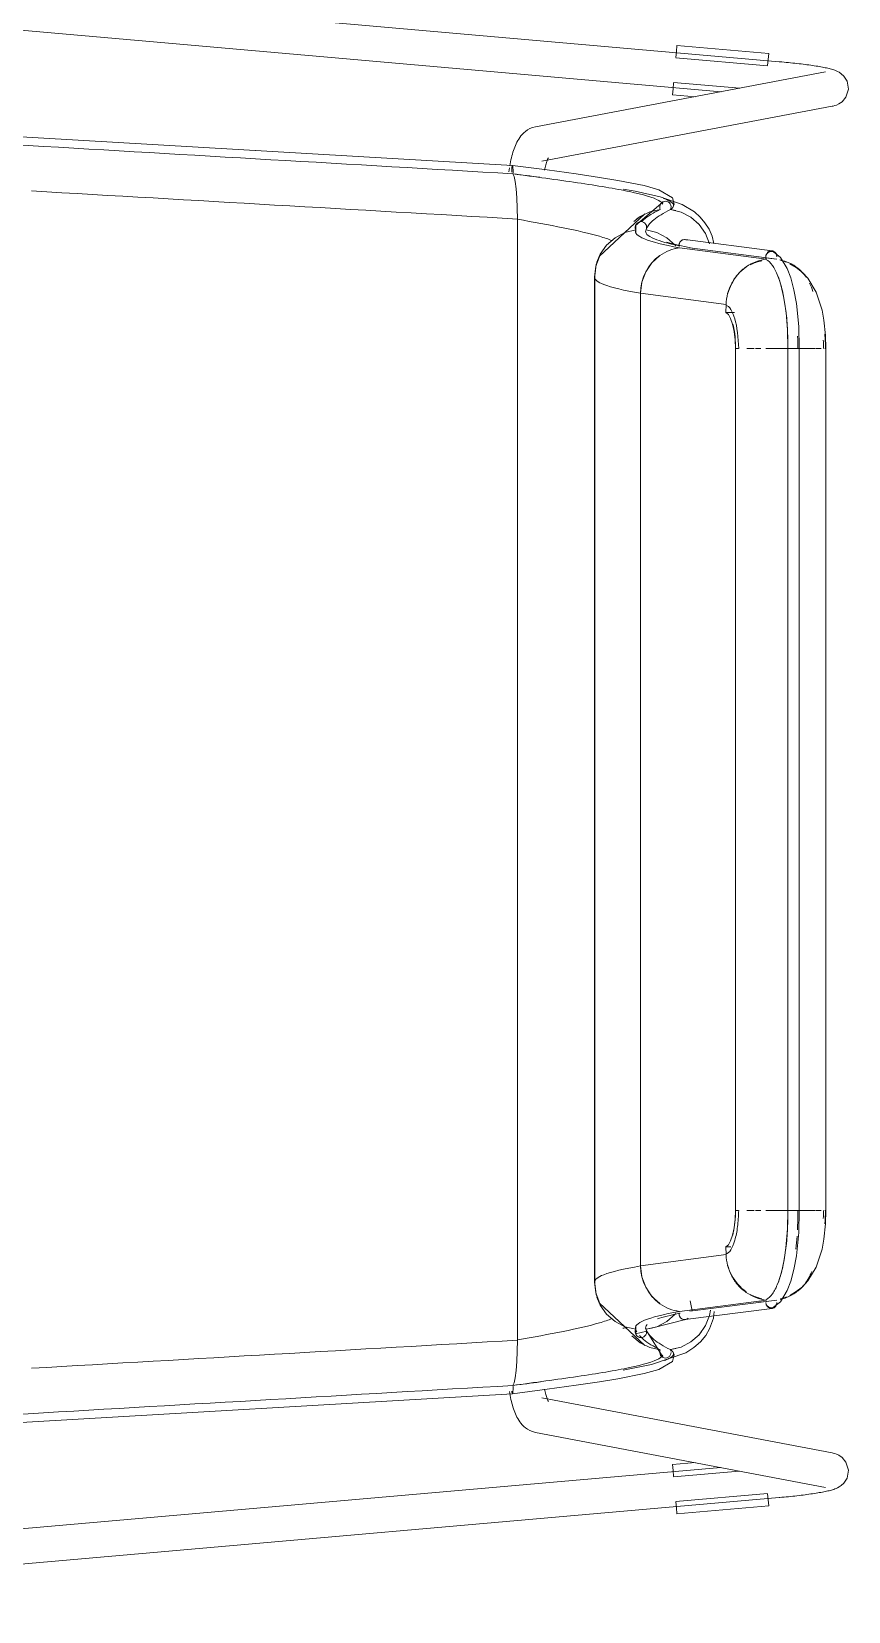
# Model space of a CAD drawing. Header units: millimetres. Extents: x 79795 to 317870, y -36033 to 97293.
# Drawn here: x 221117 to 221396, y 31467 to 32008 of the extents above; entities that cross this region are included whole.
import ezdxf

# ---------------------------------------------------------------- set-up
doc = ezdxf.new("R2010")
doc.units = ezdxf.units.MM
doc.header["$MEASUREMENT"] = 0
doc.layers.add('I-FURN', color=8, linetype='CONTINUOUS', lineweight=9)

msp = doc.modelspace()

# ---------------------------------------------------------------- linework, layer by layer
at = {"layer": 'I-FURN'}
for p, q in [((221372.68, 31997.39), (220929.36, 32036.34)), ((220928.31, 32024.39), (221352.81, 31987.09)), ((221337.3, 31998.86), (221337.49, 32000.92)), ((221337.49, 32000.92), (221337.67, 32002.97)), ((221337.67, 32002.97), (221369.08, 32000.21)), ((221369.08, 32000.21), (221368.9, 31998.17)), ((221337.29, 31998.74), (221368.7, 31995.98)), ((221368.9, 31998.17), (221368.72, 31996.1)), ((221372.84, 31997.38), (221372.68, 31997.39)), ((221373.59, 31997.31), (221372.84, 31997.38)), ((221374.34, 31997.24), (221373.59, 31997.31)), ((221375.09, 31997.17), (221374.34, 31997.24)), ((221375.84, 31997.1), (221375.09, 31997.17)), ((221376.57, 31997.02), (221375.84, 31997.1)), ((221377.31, 31996.94), (221376.57, 31997.02)), ((221378.03, 31996.86), (221377.31, 31996.94)), ((221378.75, 31996.78), (221378.03, 31996.86)), ((221379.46, 31996.7), (221378.75, 31996.78)), ((221380.16, 31996.61), (221379.46, 31996.7)), ((221380.85, 31996.53), (221380.16, 31996.61)), ((221381.52, 31996.44), (221380.85, 31996.53)), ((221382.19, 31996.35), (221381.52, 31996.44)), ((221382.84, 31996.26), (221382.19, 31996.35)), ((221383.47, 31996.17), (221382.84, 31996.26)), ((221384.09, 31996.08), (221383.47, 31996.17)), ((221384.69, 31995.99), (221384.09, 31996.08)), ((221385.28, 31995.9), (221384.69, 31995.99)), ((221385.85, 31995.81), (221385.28, 31995.9)), ((221386.4, 31995.72), (221385.85, 31995.81)), ((221386.93, 31995.62), (221386.4, 31995.72)), ((221387.45, 31995.53), (221386.93, 31995.62)), ((221387.94, 31995.43), (221387.45, 31995.53)), ((221388.42, 31995.34), (221387.94, 31995.43)), ((221388.88, 31995.24), (221388.42, 31995.34)), ((221389.32, 31995.14), (221388.88, 31995.24)), ((221389.75, 31995.04), (221389.32, 31995.14)), ((221390.16, 31994.94), (221389.75, 31995.04)), ((221390.56, 31994.83), (221390.16, 31994.94)), ((221390.96, 31994.72), (221390.56, 31994.83)), ((221391.36, 31994.59), (221390.96, 31994.72)), ((221391.76, 31994.45), (221391.36, 31994.59)), ((221392.19, 31994.28), (221391.76, 31994.45)), ((221392.66, 31994.06), (221392.19, 31994.28)), ((221388.53, 31993.91), (221289.24, 31975.1)), ((221336.36, 31988.1), (221336.54, 31990.17)), ((221359.16, 31988.3), (221336.55, 31990.29)), ((221393.22, 31993.76), (221392.66, 31994.06)), ((221393.93, 31993.28), (221393.22, 31993.76)), ((221394.83, 31992.43), (221393.93, 31993.28)), ((221395.88, 31990.77), (221394.83, 31992.43)), ((221396.36, 31988.01), (221395.88, 31990.77)), ((221336.18, 31986.06), (221336.36, 31988.1)), ((221336.18, 31986.06), (221344.07, 31985.36)), ((221394.2, 31983.68), (221393.12, 31982.94)), ((221395.53, 31985.26), (221394.2, 31983.68)), ((221395.53, 31985.26), (221396.36, 31988.01)), ((221281.4, 31961.91), (220949.49, 31981.2)), ((221291.48, 31963.31), (221390.77, 31982.12)), ((221391.18, 31982.21), (221390.77, 31982.12)), ((221391.7, 31982.35), (221391.18, 31982.21)), ((221392.32, 31982.56), (221391.7, 31982.35)), ((221393.12, 31982.94), (221392.32, 31982.56)), ((221285.28, 31973.05), (221284.77, 31972.53)), ((221285.88, 31973.56), (221285.28, 31973.05)), ((221286.57, 31974.04), (221285.88, 31973.56)), ((221287.36, 31974.48), (221286.57, 31974.04)), ((221288.25, 31974.84), (221287.36, 31974.48)), ((221289.24, 31975.1), (221288.25, 31974.84)), ((221281.96, 31967.59), (221281.75, 31967)), ((221282.18, 31968.17), (221281.96, 31967.59)), ((221282.41, 31968.74), (221282.18, 31968.17)), ((221282.67, 31969.3), (221282.41, 31968.74)), ((221282.94, 31969.85), (221282.67, 31969.3)), ((221283.23, 31970.39), (221282.94, 31969.85)), ((221283.55, 31970.93), (221283.23, 31970.39)), ((221283.91, 31971.46), (221283.55, 31970.93)), ((221284.31, 31972), (221283.91, 31971.46)), ((221284.77, 31972.53), (221284.31, 31972)), ((221280.61, 31962.5), (221280.49, 31961.8)), ((221280.75, 31963.18), (221280.61, 31962.5)), ((221280.89, 31963.85), (221280.75, 31963.18)), ((221281.04, 31964.5), (221280.89, 31963.85)), ((221281.2, 31965.15), (221281.04, 31964.5)), ((221281.38, 31965.78), (221281.2, 31965.15)), ((221281.29, 31961.66), (221281.34, 31961.85)), ((221281.34, 31961.84), (221281.29, 31961.66)), ((221281.4, 31961.91), (221281.34, 31961.84)), ((221281.34, 31961.85), (221281.4, 31961.91)), ((221281.56, 31966.39), (221281.38, 31965.78)), ((221281.4, 31961.91), (221293.25, 31960.35)), ((221281.45, 31961.83), (221281.4, 31961.91)), ((221281.4, 31961.91), (221281.45, 31961.84)), ((221281.45, 31961.84), (221281.5, 31961.65)), ((221281.5, 31961.64), (221281.45, 31961.83)), ((221281.75, 31967), (221281.56, 31966.39)), ((221292.81, 31962.1), (221292.71, 31961.68)), ((221292.92, 31962.49), (221292.81, 31962.1)), ((221293.03, 31962.86), (221292.92, 31962.49)), ((221293.14, 31963.19), (221293.03, 31962.86)), ((221293.24, 31963.5), (221293.14, 31963.19)), ((221293.34, 31963.77), (221293.24, 31963.5)), ((221293.44, 31964), (221293.34, 31963.77)), ((221293.53, 31964.19), (221293.44, 31964)), ((221293.6, 31964.35), (221293.53, 31964.19)), ((221293.65, 31964.43), (221293.6, 31964.35)), ((221293.69, 31964.51), (221293.65, 31964.43)), ((221293.71, 31964.53), (221293.69, 31964.51)), ((221280.26, 31960.39), (221280.16, 31959.66)), ((221280.37, 31961.1), (221280.26, 31960.39)), ((221281.19, 31960.54), (221281.18, 31960.05)), ((221281.18, 31960.05), (221281.19, 31960.54)), ((221281.18, 31960.05), (221281.18, 31959.55)), ((221281.18, 31959.55), (221281.18, 31960.05)), ((221281.21, 31960.99), (221281.19, 31960.54)), ((221281.19, 31960.54), (221281.21, 31960.99)), ((221281.25, 31961.37), (221281.21, 31960.99)), ((221281.21, 31960.99), (221281.25, 31961.37)), ((221281.29, 31961.66), (221281.25, 31961.37)), ((221281.25, 31961.37), (221281.29, 31961.66)), ((221281.5, 31961.65), (221281.54, 31961.35)), ((221281.54, 31961.34), (221281.5, 31961.64)), ((221281.54, 31961.35), (221281.58, 31960.96)), ((221281.58, 31960.96), (221281.54, 31961.34)), ((221281.6, 31960.5), (221281.58, 31960.96)), ((221281.58, 31960.96), (221281.6, 31960.51)), ((221281.58, 31959.04), (221281.6, 31959.51)), ((221281.6, 31959.51), (221281.58, 31959.04)), ((221281.98, 31958.14), (221281.58, 31959.04)), ((221281.58, 31959.04), (221281.98, 31958.14)), ((221281.6, 31960.51), (221281.61, 31960.01)), ((221281.61, 31960.01), (221281.6, 31960.5)), ((221281.6, 31959.51), (221281.61, 31960.01)), ((221281.61, 31960.01), (221281.6, 31959.51)), ((221282.35, 31956.39), (221281.98, 31958.14)), ((221281.98, 31958.14), (221282.35, 31956.4)), ((221282.66, 31953.9), (221282.35, 31956.39)), ((221282.35, 31956.39), (221282.66, 31953.93)), ((221292.5, 31960.76), (221292.4, 31960.27)), ((221292.6, 31961.23), (221292.5, 31960.76)), ((221292.71, 31961.68), (221292.6, 31961.23)), ((221293.25, 31960.35), (221303.18, 31959)), ((221303.18, 31959), (221311.2, 31957.82)), ((221311.2, 31957.82), (221317.52, 31956.78)), ((221317.52, 31956.78), (221326.53, 31954.98)), ((221282.9, 31950.8), (221282.66, 31953.9)), ((221282.66, 31953.9), (221282.9, 31950.84)), ((221323.38, 31953.07), (221319.31, 31953.8)), ((221331.9, 31951.18), (221323.38, 31953.07)), ((221326.53, 31954.98), (221331.53, 31953.57)), ((221331.53, 31953.57), (221336.17, 31950.8)), ((221339.52, 31948.5), (221331.9, 31951.18)), ((221283.05, 31947.26), (221282.9, 31950.8)), ((221282.9, 31950.8), (221283.05, 31947.32)), ((221283.11, 31943.49), (221283.05, 31947.26)), ((221283.05, 31947.26), (221283.11, 31943.57)), ((221332.92, 31949.47), (221323.5, 31941.35)), ((221328.38, 31946.06), (221325.06, 31944.42)), ((221325.06, 31944.41), (221328.38, 31946.05)), ((221328.38, 31946.05), (221332, 31946.85)), ((221331.99, 31946.85), (221328.38, 31946.06)), ((221331.9, 31948.31), (221331.81, 31947.82)), ((221331.81, 31947.82), (221331.84, 31947.32)), ((221331.82, 31947.82), (221331.91, 31948.31)), ((221331.85, 31947.32), (221331.82, 31947.82)), ((221331.84, 31947.32), (221331.99, 31946.85)), ((221332, 31946.85), (221331.85, 31947.32)), ((221332.11, 31948.76), (221331.9, 31948.31)), ((221331.91, 31948.31), (221332.11, 31948.76)), ((221332.11, 31948.76), (221332.43, 31949.14)), ((221332.43, 31949.14), (221332.11, 31948.76)), ((221332.43, 31949.14), (221332.83, 31949.43)), ((221332.83, 31949.43), (221332.43, 31949.14)), ((221332.65, 31949.32), (221332.87, 31949.45)), ((221332.83, 31949.43), (221333.29, 31949.61)), ((221333.29, 31949.61), (221332.83, 31949.43)), ((221333.29, 31949.61), (221333.78, 31949.67)), ((221333.78, 31949.67), (221333.29, 31949.61)), ((221333.78, 31949.67), (221334.26, 31949.59)), ((221334.26, 31949.6), (221333.78, 31949.67)), ((221334.72, 31949.4), (221334.26, 31949.6)), ((221334.26, 31949.59), (221334.72, 31949.4)), ((221334.72, 31949.4), (221335.11, 31949.1)), ((221335.11, 31949.1), (221334.72, 31949.4)), ((221335.11, 31949.1), (221335.42, 31948.71)), ((221335.42, 31948.71), (221335.11, 31949.1)), ((221335.42, 31948.71), (221335.61, 31948.26)), ((221335.61, 31948.26), (221335.42, 31948.71)), ((221335.48, 31946.79), (221335.65, 31947.27)), ((221335.64, 31947.26), (221335.48, 31946.79)), ((221335.48, 31946.79), (221337.35, 31946.44)), ((221339.11, 31945.89), (221335.48, 31946.79)), ((221335.61, 31948.26), (221335.69, 31947.76)), ((221335.69, 31947.76), (221335.61, 31948.26)), ((221335.69, 31947.76), (221335.64, 31947.26)), ((221335.65, 31947.27), (221335.69, 31947.76)), ((221336.17, 31950.8), (221336.7, 31948.62)), ((221336.7, 31948.62), (221336.4, 31947.7)), ((221342.43, 31944.15), (221339.11, 31945.89)), ((221343.64, 31946), (221339.52, 31948.5)), ((221345.6, 31944.26), (221343.64, 31946)), ((221283.11, 31943.57), (221283.11, 31560.09)), ((221283.11, 31560.09), (221283.11, 31943.49)), ((221326.73, 31945.36), (221311.03, 31930.76)), ((221322.93, 31942.73), (221325.06, 31944.41)), ((221323.49, 31941.3), (221323.4, 31940.8)), ((221323.4, 31940.8), (221323.44, 31940.31)), ((221323.41, 31940.8), (221323.49, 31941.29)), ((221323.45, 31940.3), (221323.41, 31940.8)), ((221323.44, 31940.31), (221323.6, 31939.84)), ((221323.61, 31939.83), (221323.45, 31940.3)), ((221323.69, 31941.75), (221323.49, 31941.3)), ((221323.49, 31941.29), (221323.69, 31941.74)), ((221323.64, 31941.65), (221323.59, 31938.77)), ((221323.69, 31941.74), (221324.01, 31942.13)), ((221324, 31942.13), (221323.69, 31941.75)), ((221325.06, 31944.42), (221323.92, 31943.6)), ((221324.41, 31942.42), (221324, 31942.13)), ((221324.01, 31942.13), (221324.41, 31942.42)), ((221324.41, 31942.42), (221324.87, 31942.61)), ((221324.87, 31942.61), (221324.41, 31942.42)), ((221325.36, 31942.68), (221324.87, 31942.61)), ((221324.87, 31942.61), (221325.36, 31942.67)), ((221325.85, 31942.61), (221325.36, 31942.68)), ((221325.36, 31942.67), (221325.85, 31942.61)), ((221325.85, 31942.61), (221326.31, 31942.42)), ((221326.31, 31942.42), (221325.85, 31942.61)), ((221326.31, 31942.42), (221326.71, 31942.13)), ((221326.71, 31942.13), (221326.31, 31942.42)), ((221326.71, 31942.13), (221327.03, 31941.74)), ((221327.03, 31941.75), (221326.71, 31942.13)), ((221327.23, 31941.3), (221327.03, 31941.75)), ((221327.03, 31941.74), (221327.23, 31941.29)), ((221327.11, 31939.84), (221327.27, 31940.31)), ((221327.27, 31940.3), (221327.11, 31939.83)), ((221327.4, 31940.51), (221327.21, 31940.08)), ((221327.31, 31940.8), (221327.23, 31941.3)), ((221327.23, 31941.29), (221327.31, 31940.8)), ((221327.31, 31940.8), (221327.27, 31940.3)), ((221327.27, 31940.31), (221327.31, 31940.8)), ((221345.26, 31941.67), (221342.43, 31944.15)), ((221344.19, 31942.74), (221345.26, 31941.67)), ((221347.43, 31938.59), (221345.26, 31941.67)), ((221347.28, 31942.29), (221345.6, 31944.26)), ((221348.66, 31940.09), (221347.28, 31942.29)), ((221316.5, 31937.19), (221313.62, 31934.68)), ((221313.63, 31934.68), (221316.5, 31937.19)), ((221316.5, 31937.19), (221319.89, 31938.94)), ((221319.89, 31938.94), (221316.5, 31937.19)), ((221323.6, 31939.84), (221319.89, 31938.94)), ((221330.83, 31938.94), (221327.11, 31939.84)), ((221334.22, 31937.19), (221330.83, 31938.94)), ((221334.19, 31935.68), (221336.63, 31934.93)), ((221337.1, 31934.68), (221334.22, 31937.19)), ((221336.63, 31934.93), (221342.92, 31933.55)), ((221338.48, 31935.15), (221338.4, 31934.66)), ((221338.67, 31935.61), (221338.48, 31935.15)), ((221338.97, 31935.99), (221338.67, 31935.61)), ((221339.35, 31936.28), (221338.97, 31935.99)), ((221339.79, 31936.47), (221339.35, 31936.28)), ((221340.26, 31936.54), (221339.79, 31936.47)), ((221340.73, 31936.47), (221340.26, 31936.54)), ((221340.5, 31936.53), (221370.27, 31932.67)), ((221341.17, 31936.29), (221340.73, 31936.47)), ((221348.83, 31935.07), (221347.43, 31938.59)), ((221349.69, 31937.72), (221348.66, 31940.09)), ((221350.35, 31935.21), (221349.69, 31937.72)), ((221311.63, 31931.86), (221309.9, 31927.4)), ((221311.45, 31931.55), (221310.09, 31927.98)), ((221310.09, 31927.97), (221311.46, 31931.54)), ((221311.03, 31930.76), (221310.33, 31928.84)), ((221313.62, 31934.68), (221311.45, 31931.55)), ((221311.46, 31931.54), (221313.63, 31934.68)), ((221331.83, 31931.07), (221329.08, 31928.58)), ((221337.36, 31934.38), (221337.1, 31934.68)), ((221338.59, 31933.7), (221337.3, 31933.48)), ((221338.4, 31934.66), (221338.43, 31934.17)), ((221338.59, 31933.7), (221368.29, 31929.85)), ((221342.14, 31933.68), (221371.83, 31929.83)), ((221365.86, 31930.6), (221370.64, 31929.98)), ((221370.77, 31932.31), (221373.16, 31930.42)), ((221373.16, 31930.42), (221375.46, 31926.59)), ((221309.9, 31927.4), (221309.46, 31923.65)), ((221310.09, 31927.98), (221309.61, 31924.18)), ((221309.61, 31579.4), (221309.61, 31924.18)), ((221309.61, 31924.18), (221309.61, 31579.4)), ((221309.62, 31924.18), (221310.09, 31927.97)), ((221327.01, 31925.46), (221325.69, 31921.92)), ((221329.08, 31928.58), (221327.01, 31925.46)), ((221375.46, 31926.59), (221376.65, 31923.42)), ((221376.26, 31928.29), (221378.53, 31926.96)), ((221378.53, 31926.96), (221380.6, 31925.29)), ((221380.6, 31925.29), (221382.44, 31923.31)), ((221309.46, 31923.65), (221309.46, 31618.85)), ((221325.69, 31921.92), (221325.21, 31918.15)), ((221372.51, 31923.38), (221372.32, 31923.89)), ((221373.38, 31920.55), (221372.51, 31923.38)), ((221374.19, 31917.05), (221373.38, 31920.55)), ((221376.65, 31923.42), (221377.73, 31919.38)), ((221377.73, 31919.38), (221378.6, 31914.67)), ((221382.44, 31923.31), (221385.31, 31918.59)), ((221385.31, 31918.59), (221387.33, 31912.44)), ((221325.21, 31918.15), (221354.49, 31914.29)), ((221325.21, 31585.44), (221325.21, 31918.15)), ((221325.21, 31918.15), (221325.21, 31585.44)), ((221354.49, 31914.29), (221354.42, 31911.57)), ((221375.02, 31911.62), (221374.19, 31917.05)), ((221378.6, 31914.67), (221379.4, 31906.78)), ((221357.43, 31911.57), (221354.42, 31911.57)), ((221354.42, 31911.57), (221355.28, 31910.93)), ((221355.28, 31910.93), (221356.07, 31909.58)), ((221356.07, 31909.58), (221356.74, 31907.6)), ((221375.49, 31905.63), (221375.02, 31911.62)), ((221387.33, 31912.44), (221387.98, 31908.95)), ((221387.98, 31908.95), (221388.5, 31903.74)), ((221356.74, 31907.6), (221357.25, 31905.11)), ((221357.25, 31905.11), (221357.57, 31902.26)), ((221375.58, 31899.22), (221375.49, 31905.63)), ((221379.4, 31906.78), (221379.54, 31899.22)), ((221388.5, 31903.74), (221388.58, 31899.22)), ((221357.57, 31902.26), (221357.68, 31899.22)), ((221357.68, 31899.22), (221357.68, 31604.37)), ((221357.74, 31604.37), (221357.74, 31899.22)), ((221361.59, 31899.22), (221364.06, 31899.22)), ((221364.58, 31899.22), (221366.42, 31899.22)), ((221368.05, 31899.22), (221371.6, 31899.22)), ((221375.61, 31899.22), (221371.8, 31899.22)), ((221371.8, 31899.22), (221375.61, 31899.22)), ((221375.58, 31899.22), (221375.58, 31604.37)), ((221375.69, 31899.22), (221375.59, 31899.22)), ((221375.59, 31899.22), (221379.54, 31899.22)), ((221375.92, 31899.22), (221375.69, 31899.22)), ((221376.25, 31899.22), (221375.92, 31899.22)), ((221376.66, 31899.22), (221376.25, 31899.22)), ((221377.14, 31899.22), (221376.66, 31899.22)), ((221377.64, 31899.22), (221377.14, 31899.22)), ((221378.13, 31899.22), (221377.64, 31899.22)), ((221378.58, 31899.22), (221378.13, 31899.22)), ((221378.97, 31899.22), (221378.58, 31899.22)), ((221379.28, 31899.22), (221378.97, 31899.22)), ((221379.47, 31899.22), (221379.28, 31899.22)), ((221382.32, 31899.22), (221379.3, 31899.22)), ((221379.3, 31899.22), (221382.31, 31899.22)), ((221379.54, 31899.22), (221379.47, 31899.22)), ((221379.54, 31604.37), (221379.54, 31899.22)), ((221382.48, 31899.22), (221385.06, 31899.22)), ((221385.34, 31899.22), (221387.09, 31899.22)), ((221388.28, 31899.22), (221388.56, 31899.22)), ((221388.58, 31899.22), (221388.41, 31899.22)), ((221388.58, 31604.37), (221388.58, 31899.22)), ((221309.46, 31618.85), (221309.46, 31579.94)), ((221357.57, 31601.33), (221357.25, 31598.48)), ((221357.68, 31604.37), (221357.57, 31601.33)), ((221364.06, 31604.37), (221361.59, 31604.37)), ((221366.42, 31604.37), (221364.58, 31604.37)), ((221371.6, 31604.37), (221368.05, 31604.37)), ((221371.8, 31604.37), (221375.61, 31604.37)), ((221375.61, 31604.37), (221371.8, 31604.37)), ((221375.5, 31598.14), (221375.58, 31604.37)), ((221375.69, 31604.37), (221375.92, 31604.37)), ((221379.54, 31604.37), (221375.69, 31604.37)), ((221375.92, 31604.37), (221376.25, 31604.37)), ((221376.25, 31604.37), (221376.66, 31604.37)), ((221376.66, 31604.37), (221377.14, 31604.37)), ((221377.14, 31604.37), (221377.64, 31604.37)), ((221377.64, 31604.37), (221378.13, 31604.37)), ((221378.13, 31604.37), (221378.58, 31604.37)), ((221378.58, 31604.37), (221378.97, 31604.37)), ((221378.97, 31604.37), (221379.28, 31604.37)), ((221379.28, 31604.37), (221379.47, 31604.37)), ((221379.3, 31604.37), (221382.32, 31604.37)), ((221382.31, 31604.37), (221379.3, 31604.37)), ((221379.4, 31596.81), (221379.54, 31604.37)), ((221379.47, 31604.37), (221379.54, 31604.37)), ((221385.06, 31604.37), (221382.48, 31604.37)), ((221387.09, 31604.37), (221385.34, 31604.37)), ((221387.98, 31594.64), (221388.5, 31599.85)), ((221388.56, 31604.37), (221388.28, 31604.37)), ((221388.41, 31604.37), (221388.58, 31604.37)), ((221388.5, 31599.85), (221388.58, 31604.37)), ((221356.74, 31595.99), (221356.07, 31594)), ((221357.25, 31598.48), (221356.74, 31595.99)), ((221374.97, 31591.58), (221375.5, 31598.14)), ((221378.6, 31588.92), (221379.4, 31596.81)), ((221387.33, 31591.14), (221387.98, 31594.64)), ((221354.49, 31589.3), (221325.21, 31585.44)), ((221355.28, 31592.65), (221354.42, 31592.01)), ((221354.42, 31592.01), (221356.09, 31592.01)), ((221354.42, 31592.01), (221354.49, 31589.3)), ((221356.07, 31594), (221355.28, 31592.65)), ((221374.38, 31587.57), (221374.97, 31591.58)), ((221377.73, 31584.2), (221378.6, 31588.92)), ((221385.31, 31584.99), (221387.33, 31591.14)), ((221325.21, 31585.44), (221325.69, 31581.67)), ((221373.41, 31583.13), (221374.38, 31587.57)), ((221376.65, 31580.16), (221377.73, 31584.2)), ((221382.44, 31580.28), (221385.31, 31584.99)), ((221309.9, 31576.19), (221309.46, 31579.94)), ((221309.61, 31579.4), (221310.09, 31575.61)), ((221310.09, 31575.61), (221309.62, 31579.4)), ((221325.69, 31581.67), (221327.01, 31578.12)), ((221327.01, 31578.12), (221329.08, 31575.01)), ((221372.32, 31579.7), (221373.41, 31583.13)), ((221375.46, 31576.99), (221376.65, 31580.16)), ((221378.53, 31576.63), (221380.6, 31578.3)), ((221380.6, 31578.3), (221382.44, 31580.28)), ((221311.63, 31571.72), (221309.9, 31576.19)), ((221311.46, 31572.04), (221310.09, 31575.61)), ((221310.09, 31575.61), (221311.45, 31572.04)), ((221311.03, 31572.82), (221310.33, 31574.75)), ((221326.73, 31558.22), (221311.03, 31572.82)), ((221329.08, 31575.01), (221331.83, 31572.52)), ((221338.59, 31569.89), (221368.29, 31573.73)), ((221371.83, 31573.75), (221342.14, 31569.91)), ((221342.92, 31570.03), (221342.23, 31573.52)), ((221365.86, 31572.98), (221368.3, 31573.3)), ((221370.77, 31571.27), (221373.16, 31573.16)), ((221373.16, 31573.16), (221375.46, 31576.99)), ((221376.26, 31575.3), (221378.53, 31576.63)), ((221311.45, 31572.04), (221313.62, 31568.9)), ((221313.63, 31568.91), (221311.46, 31572.04)), ((221313.62, 31568.9), (221316.5, 31566.39)), ((221316.5, 31566.4), (221313.63, 31568.91)), ((221334.22, 31566.4), (221337.1, 31568.9)), ((221337.1, 31568.9), (221337.36, 31569.21)), ((221337.3, 31570.1), (221338.59, 31569.89)), ((221338.43, 31569.42), (221338.4, 31568.92)), ((221338.4, 31568.92), (221338.48, 31568.43)), ((221338.48, 31568.43), (221338.67, 31567.98)), ((221338.67, 31567.98), (221338.97, 31567.6)), ((221338.97, 31567.6), (221339.35, 31567.3)), ((221339.35, 31567.3), (221339.79, 31567.11)), ((221370.27, 31570.91), (221340.5, 31567.06)), ((221340.73, 31567.11), (221341.17, 31567.3)), ((221341.17, 31567.3), (221341.56, 31567.59)), ((221347.43, 31565), (221348.83, 31568.51)), ((221349.2, 31570.26), (221348.83, 31568.52)), ((221348.83, 31568.51), (221349.2, 31570.25)), ((221348.88, 31563.92), (221350.17, 31567.52)), ((221350.17, 31567.52), (221350.46, 31569.79)), ((221319.89, 31564.65), (221316.5, 31566.4)), ((221316.5, 31566.39), (221319.89, 31564.64)), ((221319.89, 31564.64), (221323.6, 31563.75)), ((221323.44, 31563.28), (221323.4, 31562.78)), ((221323.4, 31562.78), (221323.49, 31562.29)), ((221323.41, 31562.78), (221323.45, 31563.28)), ((221323.49, 31562.29), (221323.41, 31562.78)), ((221323.6, 31563.75), (221323.44, 31563.28)), ((221323.45, 31563.28), (221323.61, 31563.75)), ((221323.69, 31561.84), (221323.49, 31562.29)), ((221323.49, 31562.29), (221323.69, 31561.84)), ((221323.5, 31562.24), (221327.4, 31563.07)), ((221323.64, 31561.94), (221323.59, 31564.82)), ((221324.01, 31561.46), (221323.69, 31561.84)), ((221323.69, 31561.84), (221324, 31561.46)), ((221327.03, 31561.84), (221326.71, 31561.46)), ((221326.71, 31561.46), (221327.03, 31561.84)), ((221327.23, 31562.29), (221327.03, 31561.84)), ((221327.03, 31561.84), (221327.23, 31562.29)), ((221328.96, 31564.11), (221327.09, 31563.78)), ((221327.11, 31563.75), (221330.83, 31564.64)), ((221327.11, 31563.75), (221327.27, 31563.28)), ((221327.27, 31563.28), (221327.11, 31563.75)), ((221332.92, 31554.11), (221327.21, 31563.5)), ((221327.31, 31562.78), (221327.23, 31562.29)), ((221327.23, 31562.29), (221327.31, 31562.78)), ((221327.27, 31563.28), (221327.31, 31562.78)), ((221327.31, 31562.78), (221327.27, 31563.28)), ((221340.57, 31567.07), (221328.96, 31564.11)), ((221330.83, 31564.64), (221334.22, 31566.4)), ((221339.79, 31567.11), (221340.26, 31567.04)), ((221340.26, 31567.04), (221340.73, 31567.11)), ((221342.43, 31559.43), (221345.26, 31561.91)), ((221345.26, 31561.91), (221347.43, 31565)), ((221346.01, 31562.82), (221345.26, 31561.92)), ((221347.53, 31561.65), (221348.88, 31563.92)), ((221283.05, 31556.32), (221283.11, 31560.09)), ((221283.11, 31560.01), (221283.05, 31556.32)), ((221325.06, 31559.17), (221322.22, 31561.57)), ((221322.22, 31561.57), (221325.06, 31559.16)), ((221324, 31561.46), (221324.41, 31561.16)), ((221324.41, 31561.17), (221324.01, 31561.46)), ((221324.87, 31560.98), (221324.41, 31561.17)), ((221324.41, 31561.16), (221324.87, 31560.97)), ((221325.36, 31560.91), (221324.87, 31560.98)), ((221324.87, 31560.97), (221325.36, 31560.91)), ((221328.38, 31557.53), (221325.06, 31559.17)), ((221325.06, 31559.16), (221328.38, 31557.52)), ((221325.85, 31560.98), (221325.36, 31560.91)), ((221325.36, 31560.91), (221325.85, 31560.97)), ((221326.31, 31561.17), (221325.85, 31560.98)), ((221325.85, 31560.97), (221326.31, 31561.16)), ((221326.71, 31561.46), (221326.31, 31561.17)), ((221326.31, 31561.16), (221326.71, 31561.46)), ((221332, 31556.74), (221328.38, 31557.53)), ((221328.38, 31557.52), (221331.99, 31556.74)), ((221331.99, 31556.74), (221331.84, 31556.26)), ((221331.85, 31556.27), (221332, 31556.74)), ((221335.48, 31556.79), (221339.11, 31557.69)), ((221337.35, 31557.14), (221335.48, 31556.79)), ((221335.48, 31556.79), (221335.64, 31556.32)), ((221335.65, 31556.32), (221335.48, 31556.79)), ((221339.11, 31557.69), (221342.43, 31559.43)), ((221340.69, 31555.68), (221343.51, 31557.49)), ((221343.51, 31557.49), (221345.76, 31559.48)), ((221345.76, 31559.48), (221347.53, 31561.65)), ((221282.66, 31549.69), (221282.9, 31552.79)), ((221282.9, 31552.74), (221282.66, 31549.68)), ((221282.9, 31552.79), (221283.05, 31556.32)), ((221283.05, 31556.26), (221282.9, 31552.79)), ((221319.31, 31549.78), (221328.97, 31551.69)), ((221328.97, 31551.69), (221340.69, 31555.68)), ((221331.53, 31550.01), (221336.17, 31552.78)), ((221331.84, 31556.26), (221331.81, 31555.76)), ((221331.81, 31555.76), (221331.9, 31555.27)), ((221331.82, 31555.77), (221331.85, 31556.27)), ((221331.91, 31555.28), (221331.82, 31555.77)), ((221331.9, 31555.27), (221332.11, 31554.82)), ((221332.11, 31554.83), (221331.91, 31555.28)), ((221332.43, 31554.45), (221332.11, 31554.83)), ((221332.11, 31554.82), (221332.43, 31554.44)), ((221332.83, 31554.16), (221332.43, 31554.45)), ((221332.43, 31554.44), (221332.83, 31554.16)), ((221333.29, 31553.98), (221332.83, 31554.16)), ((221332.83, 31554.16), (221333.29, 31553.97)), ((221333.78, 31553.92), (221333.29, 31553.98)), ((221333.29, 31553.97), (221333.78, 31553.91)), ((221334.26, 31553.99), (221333.78, 31553.92)), ((221333.78, 31553.91), (221334.26, 31553.99)), ((221334.72, 31554.19), (221334.26, 31553.99)), ((221334.26, 31553.99), (221334.72, 31554.18)), ((221335.11, 31554.49), (221334.72, 31554.19)), ((221334.72, 31554.18), (221335.11, 31554.48)), ((221335.42, 31554.87), (221335.11, 31554.49)), ((221335.11, 31554.48), (221335.42, 31554.87)), ((221335.61, 31555.33), (221335.42, 31554.87)), ((221335.42, 31554.87), (221335.61, 31555.33)), ((221335.69, 31555.82), (221335.61, 31555.33)), ((221335.61, 31555.33), (221335.69, 31555.82)), ((221336.17, 31552.78), (221336.7, 31554.97)), ((221336.7, 31554.97), (221336.4, 31555.88)), ((221281.98, 31545.44), (221282.35, 31547.19)), ((221282.35, 31547.18), (221281.98, 31545.44)), ((221282.35, 31547.19), (221282.66, 31549.69)), ((221282.66, 31549.65), (221282.35, 31547.19)), ((221303.18, 31544.59), (221311.2, 31545.77)), ((221311.2, 31545.77), (221317.52, 31546.8)), ((221317.52, 31546.8), (221326.53, 31548.61)), ((221326.53, 31548.61), (221331.53, 31550.01)), ((221281.4, 31541.67), (220949.49, 31522.39)), ((221280.49, 31541.78), (221280.37, 31542.48)), ((221280.61, 31541.09), (221280.49, 31541.78)), ((221280.75, 31540.41), (221280.61, 31541.09)), ((221280.89, 31539.74), (221280.75, 31540.41)), ((221281.21, 31542.59), (221281.25, 31542.21)), ((221281.25, 31542.21), (221281.21, 31542.59)), ((221281.25, 31542.21), (221281.29, 31541.92)), ((221281.29, 31541.92), (221281.25, 31542.21)), ((221281.34, 31541.74), (221281.4, 31541.68)), ((221281.4, 31541.67), (221281.34, 31541.74)), ((221281.4, 31541.68), (221293.25, 31543.23)), ((221281.5, 31541.94), (221281.54, 31542.24)), ((221281.54, 31542.24), (221281.5, 31541.94)), ((221281.54, 31542.24), (221281.58, 31542.63)), ((221281.58, 31542.62), (221281.54, 31542.24)), ((221281.58, 31544.54), (221281.98, 31545.44)), ((221281.98, 31545.44), (221281.58, 31544.54)), ((221281.6, 31544.07), (221281.58, 31544.54)), ((221281.58, 31544.54), (221281.6, 31544.07)), ((221281.58, 31542.63), (221281.6, 31543.08)), ((221281.6, 31543.08), (221281.58, 31542.62)), ((221281.61, 31543.57), (221281.6, 31544.07)), ((221281.6, 31544.07), (221281.61, 31543.57)), ((221281.6, 31543.08), (221281.61, 31543.57)), ((221281.61, 31543.57), (221281.6, 31543.08)), ((221390.77, 31521.46), (221291.48, 31540.27)), ((221292.5, 31542.82), (221292.4, 31543.32)), ((221292.6, 31542.35), (221292.5, 31542.82)), ((221292.71, 31541.91), (221292.6, 31542.35)), ((221292.81, 31541.49), (221292.71, 31541.91)), ((221292.92, 31541.09), (221292.81, 31541.49)), ((221293.03, 31540.73), (221292.92, 31541.09)), ((221293.14, 31540.39), (221293.03, 31540.73)), ((221293.24, 31540.09), (221293.14, 31540.39)), ((221293.25, 31543.23), (221303.18, 31544.59)), ((221281.04, 31539.08), (221280.89, 31539.74)), ((221281.2, 31538.44), (221281.04, 31539.08)), ((221281.38, 31537.81), (221281.2, 31538.44)), ((221281.56, 31537.19), (221281.38, 31537.81)), ((221281.75, 31536.59), (221281.56, 31537.19)), ((221281.96, 31536), (221281.75, 31536.59)), ((221282.18, 31535.41), (221281.96, 31536)), ((221282.41, 31534.84), (221282.18, 31535.41)), ((221282.67, 31534.28), (221282.41, 31534.84)), ((221293.34, 31539.82), (221293.24, 31540.09)), ((221293.44, 31539.59), (221293.34, 31539.82)), ((221293.53, 31539.39), (221293.44, 31539.59)), ((221293.6, 31539.24), (221293.53, 31539.39)), ((221293.65, 31539.15), (221293.6, 31539.24)), ((221293.69, 31539.08), (221293.65, 31539.15)), ((221293.71, 31539.05), (221293.69, 31539.08)), ((221282.94, 31533.73), (221282.67, 31534.28)), ((221283.23, 31533.2), (221282.94, 31533.73)), ((221283.55, 31532.66), (221283.23, 31533.2)), ((221283.91, 31532.12), (221283.55, 31532.66)), ((221284.31, 31531.59), (221283.91, 31532.12)), ((221284.77, 31531.06), (221284.31, 31531.59)), ((221285.28, 31530.54), (221284.77, 31531.06)), ((221285.88, 31530.03), (221285.28, 31530.54)), ((221286.57, 31529.54), (221285.88, 31530.03)), ((221287.36, 31529.11), (221286.57, 31529.54)), ((221288.25, 31528.74), (221287.36, 31529.11)), ((221289.24, 31528.48), (221288.25, 31528.74)), ((221289.24, 31528.48), (221388.53, 31509.67)), ((221391.18, 31521.37), (221390.77, 31521.46)), ((221391.7, 31521.24), (221391.18, 31521.37)), ((221392.32, 31521.02), (221391.7, 31521.24)), ((221393.12, 31520.65), (221392.32, 31521.02)), ((221394.2, 31519.9), (221393.12, 31520.65)), ((221395.53, 31518.32), (221394.2, 31519.9)), ((221352.66, 31516.48), (220928.31, 31479.2)), ((221344.07, 31518.22), (221336.18, 31517.53)), ((221336.36, 31515.48), (221336.18, 31517.53)), ((221336.54, 31513.42), (221336.36, 31515.48)), ((221336.55, 31513.3), (221359.03, 31515.27)), ((221395.53, 31518.32), (221396.36, 31515.57)), ((221396.36, 31515.57), (221395.88, 31512.81)), ((221386.4, 31507.87), (221385.85, 31507.78)), ((221386.93, 31507.96), (221386.4, 31507.87)), ((221387.45, 31508.06), (221386.93, 31507.96)), ((221387.94, 31508.15), (221387.45, 31508.06)), ((221388.42, 31508.25), (221387.94, 31508.15)), ((221388.88, 31508.34), (221388.42, 31508.25)), ((221389.32, 31508.44), (221388.88, 31508.34)), ((221389.75, 31508.54), (221389.32, 31508.44)), ((221390.16, 31508.65), (221389.75, 31508.54)), ((221390.56, 31508.75), (221390.16, 31508.65)), ((221390.96, 31508.87), (221390.56, 31508.75)), ((221391.36, 31508.99), (221390.96, 31508.87)), ((221391.76, 31509.14), (221391.36, 31508.99)), ((221392.19, 31509.3), (221391.76, 31509.14)), ((221392.66, 31509.52), (221392.19, 31509.3)), ((221393.22, 31509.82), (221392.66, 31509.52)), ((221393.93, 31510.3), (221393.22, 31509.82)), ((221394.83, 31511.16), (221393.93, 31510.3)), ((221395.88, 31512.81), (221394.83, 31511.16)), ((220929.36, 31467.24), (221372.68, 31506.19)), ((221368.7, 31507.61), (221337.29, 31504.85)), ((221337.49, 31502.66), (221337.3, 31504.72)), ((221337.67, 31500.62), (221337.49, 31502.66)), ((221369.08, 31503.38), (221337.67, 31500.62)), ((221368.72, 31507.48), (221368.9, 31505.42)), ((221368.9, 31505.42), (221369.08, 31503.38)), ((221372.84, 31506.2), (221372.68, 31506.19)), ((221373.59, 31506.27), (221372.84, 31506.2)), ((221374.34, 31506.34), (221373.59, 31506.27)), ((221375.09, 31506.41), (221374.34, 31506.34)), ((221375.84, 31506.49), (221375.09, 31506.41)), ((221376.57, 31506.56), (221375.84, 31506.49)), ((221377.31, 31506.64), (221376.57, 31506.56)), ((221378.03, 31506.72), (221377.31, 31506.64)), ((221378.75, 31506.8), (221378.03, 31506.72)), ((221379.46, 31506.89), (221378.75, 31506.8)), ((221380.16, 31506.97), (221379.46, 31506.89)), ((221380.85, 31507.06), (221380.16, 31506.97)), ((221381.52, 31507.14), (221380.85, 31507.06)), ((221382.19, 31507.23), (221381.52, 31507.14)), ((221382.84, 31507.32), (221382.19, 31507.23)), ((221383.47, 31507.41), (221382.84, 31507.32)), ((221384.09, 31507.5), (221383.47, 31507.41)), ((221384.69, 31507.59), (221384.09, 31507.5)), ((221385.28, 31507.68), (221384.69, 31507.59)), ((221385.85, 31507.78), (221385.28, 31507.68))]:
    msp.add_line(p, q, dxfattribs=at)
for centre, major_axis, ratio, start_param, end_param in [((221340.27, 31934.58), (0, 1.96), 0.955139, 5.775592, 8.064923), ((221340.28, 31918.02), (0, 15.78), 0.955139, 0.595876, 1.562553), ((221340.28, 31918.02), (0, 15.78), 0.955139, 0.354206, 0.595753), ((221340.28, 31918.02), (0, 15.78), 0.955139, 0.112537, 0.354036), ((221372.83, 31899.22), (-15.75, 0), 0.000004, 5.8107, 5.99294), ((221384.3, 31899.22), (0, 12.4), 0.287441, 4.712389, 4.950404), ((221372.83, 31604.37), (-15.75, 0), 0.000004, 0.290246, 0.472486), ((221384.3, 31604.37), (0, 12.4), 0.287441, 4.492176, 4.712389), ((221340.28, 31585.57), (0, 15.78), 0.955139, 1.579038, 2.545717), ((221340.28, 31585.57), (0, 15.78), 0.955139, 2.545839, 2.787386), ((221340.28, 31585.57), (0, 15.78), 0.955139, 2.787556, 3.029056), ((221340.27, 31569.01), (0, 1.96), 0.955139, 1.359855, 3.903556)]:
    msp.add_ellipse(centre, major_axis=major_axis, ratio=ratio, start_param=start_param, end_param=end_param, dxfattribs=at)
for points in [[(220949.59, 31978.36), (221004.99, 31975.14), (221115.75, 31968.7), (221226.35, 31962.26), (221281.58, 31959.04)], [(221290.75, 31957.87), (221287.72, 31958.25), (221284.66, 31958.64), (221281.59, 31959.03)], [(221116.87, 31953.16), (221172.33, 31949.96), (221227.75, 31946.77), (221283.11, 31943.57)], [(221338.59, 31933.7), (221333.09, 31934.72), (221325.03, 31936.77), (221323.06, 31938.81), (221323.61, 31939.83)], [(221368.29, 31929.85), (221367.05, 31929.7), (221364.67, 31929.12), (221361.33, 31927.36), (221358.49, 31924.83), (221356.3, 31921.68), (221354.89, 31918.08), (221354.53, 31915.58), (221354.49, 31914.29)], [(221368.14, 31930.12), (221368.12, 31930.2), (221368.1, 31930.36), (221368.1, 31930.53), (221368.11, 31930.61)], [(221373.24, 31929.37), (221373.9, 31929.21), (221374.55, 31929.01), (221375.18, 31928.77)], [(221309.62, 31924.18), (221309.52, 31924.01), (221309.46, 31923.83), (221309.46, 31923.65)], [(221362.78, 31927.87), (221364.04, 31928.56), (221365.4, 31928.97), (221366.78, 31929.3)], [(221384.13, 31918.82), (221383.88, 31919.78), (221383.53, 31920.71), (221383.1, 31921.6)], [(221354.5, 31914.04), (221355.62, 31913.79), (221357.78, 31910.4), (221358.75, 31903.01), (221358.81, 31899.22)], [(221374.87, 31912.95), (221375.16, 31910.79), (221375.58, 31906.22), (221375.65, 31901.56), (221375.61, 31899.22)], [(221357.73, 31900.06), (221357.67, 31902.84), (221357.4, 31905.98), (221356.79, 31907.6)], [(221378.99, 31903.48), (221379.03, 31902.07), (221379.03, 31900.65), (221379.01, 31899.22)], [(221388.27, 31904.19), (221388.42, 31902.61), (221388.5, 31900.93), (221388.49, 31899.22)], [(221358.81, 31604.37), (221358.78, 31602.47), (221358.52, 31598.74), (221357.56, 31593.94), (221356.16, 31590.62), (221355.06, 31589.67), (221354.5, 31589.54)], [(221356.79, 31595.99), (221357.34, 31598.05), (221357.62, 31600.76), (221357.72, 31603.53)], [(221379.01, 31604.37), (221379.05, 31602.15), (221379.02, 31599.95), (221378.91, 31597.77)], [(221388.49, 31604.37), (221388.5, 31602.79), (221388.42, 31601.29), (221388.28, 31599.86)], [(221378.77, 31595.56), (221378.66, 31594.08), (221378.51, 31592.63), (221378.33, 31591.21)], [(221354.49, 31589.3), (221354.53, 31588), (221354.89, 31585.5), (221356.3, 31581.9), (221358.49, 31578.75), (221361.33, 31576.23), (221364.67, 31574.46), (221367.05, 31573.88), (221368.29, 31573.73)], [(221309.46, 31579.94), (221309.46, 31579.76), (221309.52, 31579.58), (221309.62, 31579.4)], [(221372.25, 31579.53), (221371.68, 31578.06), (221370.41, 31575.6), (221369.01, 31574.29), (221368.28, 31573.94)], [(221366.77, 31574.19), (221365.39, 31574.51), (221364.02, 31575.01), (221362.76, 31575.71)], [(221375.17, 31574.82), (221374.52, 31574.56), (221373.84, 31574.4), (221373.16, 31574.26)], [(221338.59, 31569.89), (221333.09, 31568.87), (221325.03, 31566.82), (221323.06, 31564.77), (221323.61, 31563.75)], [(221338.8, 31569.26), (221335.68, 31568.6), (221332.76, 31567.94), (221331.03, 31567.29)], [(221320.55, 31564.31), (221320.08, 31564.25), (221319.61, 31564.2), (221319.14, 31564.14)], [(221323.6, 31563.75), (221323.7, 31563.46), (221323.83, 31563.17), (221323.99, 31562.88)], [(221327.53, 31565.38), (221326.96, 31564.84), (221326.82, 31564.3), (221327.11, 31563.75)], [(221283.11, 31560.01), (221227.75, 31556.82), (221172.33, 31553.62), (221116.87, 31550.43)], [(221290.95, 31545.74), (221287.85, 31545.35), (221284.72, 31544.95), (221281.59, 31544.56)], [(220949.59, 31525.22), (221004.99, 31528.44), (221115.75, 31534.88), (221226.35, 31541.32), (221281.58, 31544.54)]]:
    msp.add_open_spline(points, degree=3, dxfattribs=at)
for points, knots in [([(221332.88, 31948.68), (221332.68, 31949.08), (221331.08, 31950.5), (221322.78, 31952.94), (221304.35, 31955.99), (221289.13, 31958.03), (221281.58, 31959.04)], [0.1500588, 0.1500588, 0.1500588, 0.1500588, 0.25, 0.5, 0.75, 1, 1, 1, 1]), ([(221325.52, 31942.66), (221325.76, 31942.89), (221327.31, 31944.28), (221329.59, 31945.68), (221332, 31946.85)], [0.4031963, 0.4031963, 0.4031963, 0.4031963, 0.5, 1, 1, 1, 1]), ([(221327.4, 31940.51), (221327.86, 31941.45), (221329.65, 31943.54), (221333.08, 31945.63), (221335.48, 31946.79)], [0.0974621, 0.0974621, 0.0974621, 0.0974621, 0.5, 1, 1, 1, 1]), ([(221335.48, 31946.79), (221337.04, 31947.82), (221336.81, 31949.1), (221333.78, 31950.38), (221333.06, 31950.64)], [0, 0, 0, 0, 0.25, 0.3133981, 0.3133981, 0.3133981, 0.3133981]), ([(221283.11, 31943.49), (221288.5, 31942.52), (221299.28, 31940.57), (221309.99, 31938.14), (221314.24, 31936.68), (221315.39, 31936.19)], [0, 0, 0, 0, 0.25, 0.5, 0.625, 0.625, 0.625, 0.625]), ([(221338.5, 31934.39), (221334.78, 31935.18), (221328.3, 31937), (221326.57, 31938.81), (221327.11, 31939.83)], [0.1122148, 0.1122148, 0.1122148, 0.1122148, 0.5, 1, 1, 1, 1]), ([(221371.87, 31930.71), (221371.88, 31930.85), (221371.86, 31931.07), (221371.79, 31931.36), (221371.7, 31931.63), (221371.51, 31931.95), (221371.22, 31932.27), (221370.87, 31932.5), (221370.51, 31932.64), (221370.21, 31932.68), (221369.93, 31932.69), (221369.67, 31932.65), (221369.42, 31932.58), (221369.16, 31932.47), (221368.85, 31932.28), (221368.53, 31931.95), (221368.29, 31931.55), (221368.18, 31931.2), (221368.1, 31930.83), (221368.11, 31930.38), (221368.21, 31930.03), (221368.29, 31929.85)], [0.1111111, 0.1111111, 0.1111111, 0.1111111, 0.1666667, 0.1944444, 0.2222222, 0.2777778, 0.3333333, 0.3888889, 0.4444444, 0.4791667, 0.5138889, 0.5486111, 0.5833333, 0.6180556, 0.6527778, 0.7222222, 0.7916667, 0.8263889, 0.8611111, 0.9305556, 1, 1, 1, 1]), ([(221368.2, 31931.1), (221368.24, 31931.22), (221368.34, 31931.45), (221368.62, 31931.87), (221369.16, 31932.32), (221370.03, 31932.57), (221370.81, 31932.34), (221371.33, 31931.95), (221371.62, 31931.57), (221371.81, 31931.11), (221371.85, 31930.78), (221371.86, 31930.61)], [-0.8125, -0.8125, -0.8125, -0.8125, -0.765625, -0.71875, -0.625, -0.5, -0.375, -0.3125, -0.25, -0.1875, -0.125, -0.125, -0.125, -0.125]), ([(221368.28, 31929.65), (221369.01, 31929.3), (221370.41, 31927.99), (221372.31, 31924.29), (221373.77, 31919.44), (221374.48, 31915.66), (221374.75, 31913.8)], [-1, -1, -1, -1, -0.8333333, -0.6666667, -0.5, -0.3552326, -0.3552326, -0.3552326, -0.3552326]), ([(221381.96, 31923.57), (221381.69, 31923.97), (221380.65, 31925.34), (221378.48, 31927.35), (221375.63, 31928.95), (221373.69, 31929.42), (221372.93, 31929.59)], [0.434972, 0.434972, 0.434972, 0.434972, 0.5, 0.6666667, 0.8333333, 0.9407177, 0.9407177, 0.9407177, 0.9407177]), ([(221355.04, 31917.82), (221355.37, 31919.06), (221356.79, 31922.58), (221359.26, 31925.88), (221361.41, 31927.02)], [-0.8333333, -0.8333333, -0.8333333, -0.8333333, -0.6666667, -0.3333333, -0.3333333, -0.3333333, -0.3333333]), ([(221309.46, 31923.65), (221309.46, 31922.82), (221311.85, 31920.99), (221319.49, 31919.15), (221325.21, 31918.15)], [0.0892846, 0.0892846, 0.0892846, 0.0892846, 0.5, 1, 1, 1, 1]), ([(221375.61, 31604.37), (221375.65, 31602.02), (221375.58, 31597.36), (221375.16, 31592.81), (221374.87, 31590.63)], [0.0000052, 0.0000052, 0.0000052, 0.0000052, 0.1666667, 0.3333333, 0.3333333, 0.3333333, 0.3333333]), ([(221374.75, 31589.78), (221374.48, 31587.93), (221373.79, 31584.19), (221372.85, 31581.19), (221372.31, 31579.7)], [0.3552327, 0.3552327, 0.3552327, 0.3552327, 0.5, 0.6602535, 0.6602535, 0.6602535, 0.6602535]), ([(221325.21, 31585.44), (221319.49, 31584.43), (221311.85, 31582.6), (221309.46, 31580.77), (221309.46, 31579.94)], [0, 0, 0, 0, 0.5, 0.9107153, 0.9107153, 0.9107153, 0.9107153]), ([(221361.41, 31576.57), (221359.36, 31578), (221356.85, 31580.94), (221355.29, 31584.52), (221355.04, 31585.76)], [-0.6666667, -0.6666667, -0.6666667, -0.6666667, -0.3333333, -0.1666667, -0.1666667, -0.1666667, -0.1666667]), ([(221381.71, 31579.66), (221382.24, 31580.39), (221382.96, 31581.64), (221383.59, 31582.97), (221383.79, 31583.49)], [0.5455526, 0.5455526, 0.5455526, 0.5455526, 0.6666667, 0.739481, 0.739481, 0.739481, 0.739481]), ([(221373.04, 31573.96), (221373.78, 31574.12), (221375.65, 31574.69), (221378.48, 31576.23), (221380.31, 31577.91), (221381.09, 31578.86)], [0.0634811, 0.0634811, 0.0634811, 0.0634811, 0.1666667, 0.3333333, 0.5, 0.5, 0.5, 0.5]), ([(221368.11, 31572.88), (221368.11, 31572.74), (221368.14, 31572.51), (221368.23, 31572.22), (221368.34, 31571.95), (221368.54, 31571.64), (221368.84, 31571.32), (221369.21, 31571.08), (221369.57, 31570.95), (221369.88, 31570.9), (221370.15, 31570.9), (221370.42, 31570.93), (221370.66, 31571), (221370.91, 31571.12), (221371.21, 31571.31), (221371.52, 31571.63), (221371.74, 31572.03), (221371.84, 31572.38), (221371.87, 31572.65), (221371.88, 31572.81), (221371.88, 31572.88)], [0.1111111, 0.1111111, 0.1111111, 0.1111111, 0.1666667, 0.1944444, 0.2222222, 0.2777778, 0.3333333, 0.3888889, 0.4444444, 0.4791667, 0.5138889, 0.5486111, 0.5833333, 0.6180556, 0.6527778, 0.7222222, 0.7916667, 0.8263889, 0.8611111, 0.8888889, 0.8888889, 0.8888889, 0.8888889]), ([(221371.86, 31572.97), (221371.86, 31572.81), (221371.82, 31572.52), (221371.67, 31572.13), (221371.42, 31571.72), (221370.89, 31571.26), (221370.03, 31571.01), (221369.24, 31571.24), (221368.71, 31571.64), (221368.39, 31572.02), (221368.25, 31572.32), (221368.2, 31572.48)], [-0.875, -0.875, -0.875, -0.875, -0.8125, -0.765625, -0.71875, -0.625, -0.5, -0.375, -0.3125, -0.25, -0.1875, -0.1875, -0.1875, -0.1875]), ([(221315.39, 31567.39), (221314.24, 31566.9), (221309.99, 31565.45), (221299.28, 31563.01), (221288.5, 31561.07), (221283.11, 31560.09)], [0.375, 0.375, 0.375, 0.375, 0.5, 0.75, 1, 1, 1, 1]), ([(221327.5, 31562.88), (221327.98, 31562.01), (221329.76, 31559.98), (221333.08, 31557.95), (221335.48, 31556.79)], [0.1254587, 0.1254587, 0.1254587, 0.1254587, 0.5, 1, 1, 1, 1]), ([(221324.87, 31561.62), (221325.26, 31561.16), (221326.93, 31559.53), (221329.59, 31557.91), (221332, 31556.74)], [0.3036932, 0.3036932, 0.3036932, 0.3036932, 0.5, 1, 1, 1, 1]), ([(221335.48, 31556.79), (221337.04, 31555.77), (221336.81, 31554.51), (221333.9, 31553.25), (221333.27, 31553.02)], [0, 0, 0, 0, 0.25, 0.3070827, 0.3070827, 0.3070827, 0.3070827]), ([(221332.88, 31554.91), (221332.68, 31554.5), (221331.08, 31553.08), (221322.78, 31550.64), (221304.35, 31547.59), (221289.13, 31545.56), (221281.58, 31544.54)], [0.1500589, 0.1500589, 0.1500589, 0.1500589, 0.25, 0.5, 0.75, 1, 1, 1, 1])]:
    msp.add_open_spline(points, degree=3, knots=knots, dxfattribs=at)

doc.saveas('drawing.dxf')
